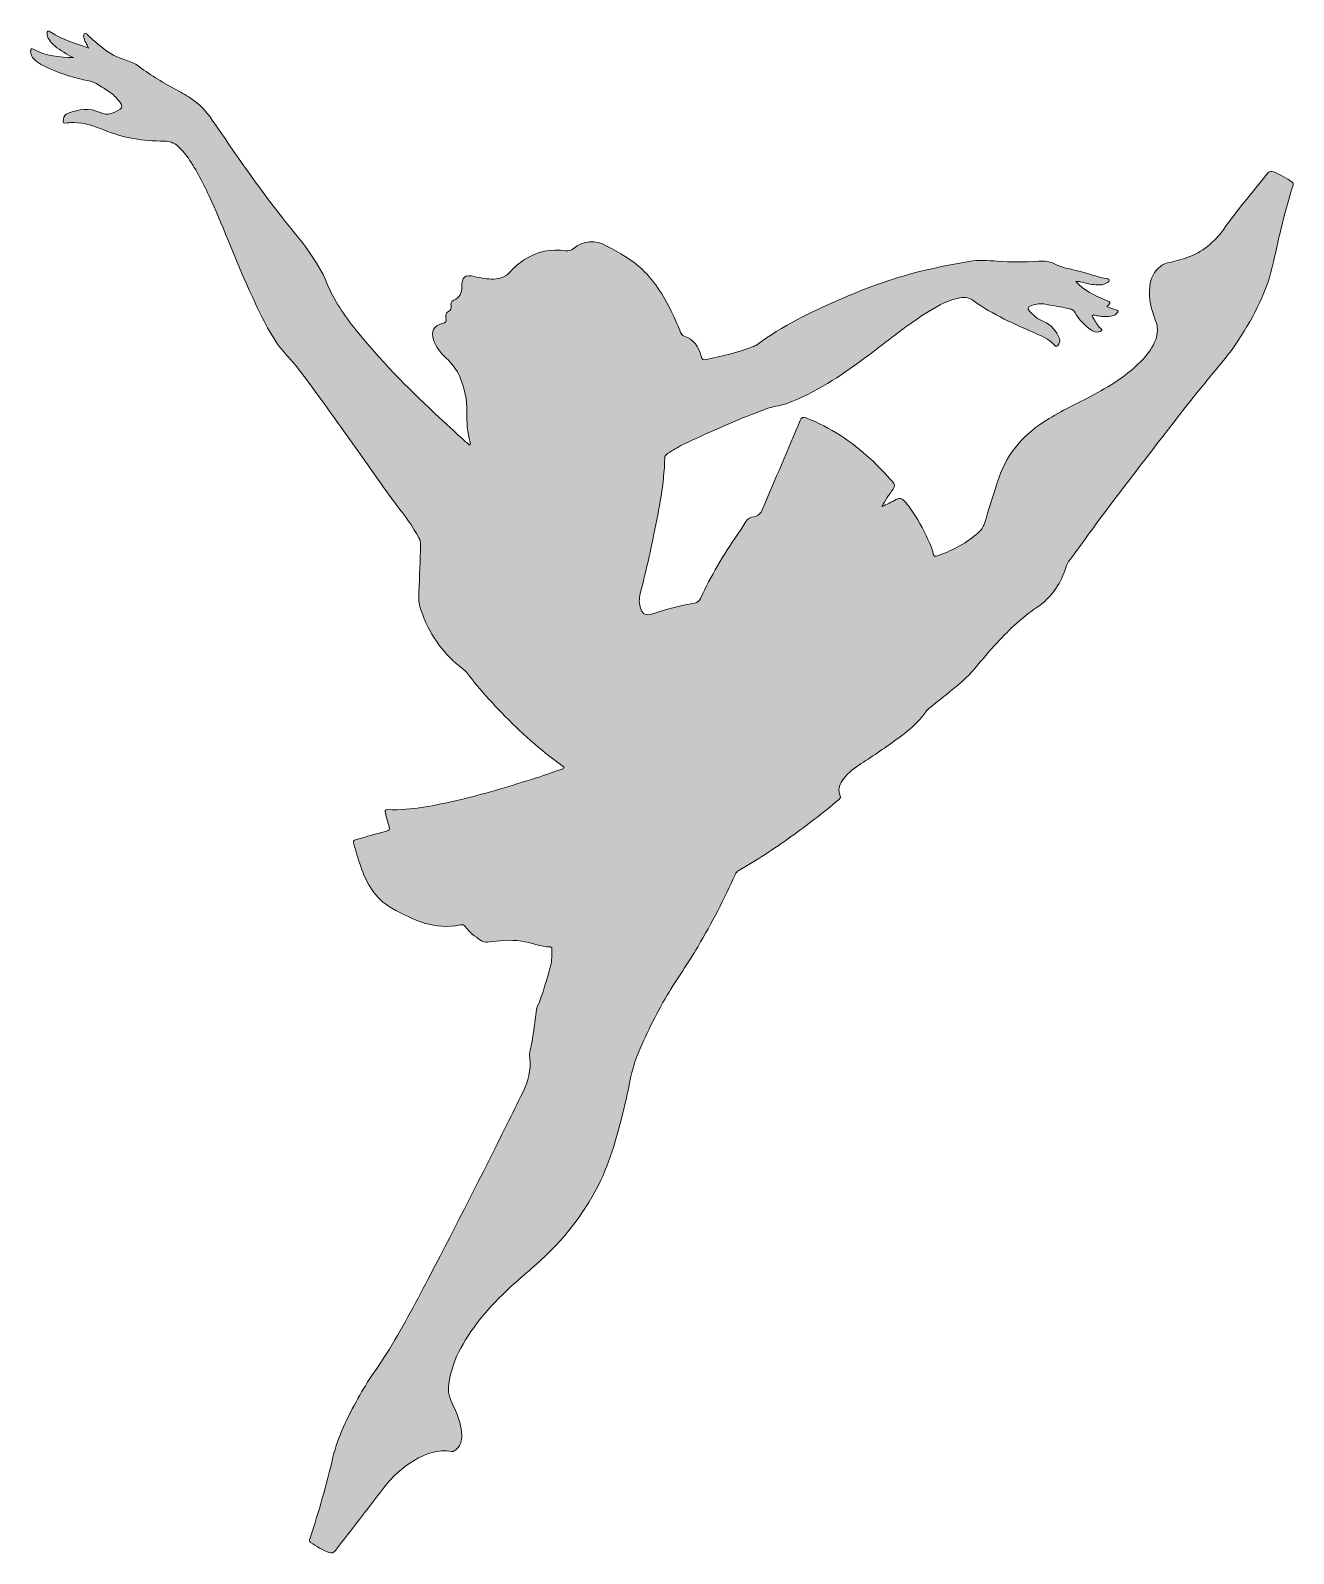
# Model space of a CAD drawing. Header units: inches. Extents: x 14.4 to 66.1, y -71.1 to -8.8.
import ezdxf

# ---------------------------------------------------------------- set-up
doc = ezdxf.new("R2010")
doc.units = ezdxf.units.IN
doc.header["$MEASUREMENT"] = 0
doc.layers.add('Layer 1', color=7, linetype='Continuous')

msp = doc.modelspace()

# ---------------------------------------------------------------- hatches: boundary and pattern name
at = {"layer": 'Layer 1'}
h = msp.add_hatch(color=7, dxfattribs=at)
edge = h.paths.add_edge_path()
edge.add_spline(control_points=[(16.185, -9.957), (15.918, -9.814), (15.652, -9.675), (15.423, -9.479), (15.278, -9.354), (15.152, -9.216), (15.112, -9.021), (15.102, -8.973), (15.087, -8.913), (15.135, -8.879), (15.183, -8.845), (15.218, -8.898), (15.254, -8.92), (15.727, -9.205), (16.245, -9.379), (16.799, -9.562), (16.741, -9.445), (16.698, -9.361), (16.658, -9.277), (16.627, -9.212), (16.599, -9.147), (16.602, -9.073), (16.604, -9.031), (16.61, -8.987), (16.649, -8.966), (16.696, -8.941), (16.724, -8.984), (16.751, -9.011), (16.965, -9.221), (17.198, -9.409), (17.43, -9.6), (17.759, -9.871), (18.158, -9.996), (18.546, -10.145), (18.631, -10.178), (18.717, -10.206), (18.791, -10.263), (19.273, -10.63), (19.788, -10.944), (20.322, -11.23), (20.546, -11.35), (20.765, -11.479), (20.979, -11.615), (21.34, -11.845), (21.621, -12.155), (21.863, -12.507), (22.791, -13.861), (23.715, -15.217), (24.73, -16.509), (25.081, -16.956), (25.465, -17.378), (25.789, -17.847), (26.082, -18.27), (26.359, -18.704), (26.552, -19.181), (26.837, -19.888), (27.269, -20.5), (27.737, -21.09), (28.716, -22.322), (29.827, -23.432), (30.969, -24.51), (31.383, -24.9), (31.806, -25.281), (32.225, -25.665), (32.28, -25.715), (32.34, -25.761), (32.398, -25.808), (32.432, -25.759), (32.414, -25.725), (32.405, -25.692), (32.291, -25.282), (32.265, -24.864), (32.276, -24.44), (32.288, -23.951), (32.186, -23.481), (31.994, -23.032), (31.863, -22.729), (31.674, -22.471), (31.428, -22.247), (31.202, -22.041), (31.019, -21.793), (30.915, -21.5), (30.793, -21.156), (30.913, -20.917), (31.266, -20.828), (31.413, -20.792), (31.463, -20.738), (31.42, -20.593), (31.388, -20.484), (31.423, -20.386), (31.526, -20.333), (31.626, -20.282), (31.648, -20.204), (31.63, -20.106), (31.609, -19.999), (31.638, -19.933), (31.746, -19.878), (31.969, -19.767), (32.078, -19.579), (32.068, -19.321), (32.053, -18.947), (32.211, -18.819), (32.576, -18.906), (32.839, -18.968), (33.101, -19.016), (33.374, -19.012), (33.628, -19.009), (33.838, -18.927), (34.013, -18.743), (34.202, -18.543), (34.406, -18.359), (34.638, -18.21), (35.152, -17.88), (35.715, -17.771), (36.315, -17.852), (36.438, -17.869), (36.533, -17.847), (36.625, -17.773), (37.057, -17.42), (37.509, -17.399), (37.998, -17.664), (38.507, -17.941), (39.023, -18.203), (39.445, -18.612), (39.991, -19.14), (40.375, -19.777), (40.697, -20.455), (40.813, -20.698), (40.913, -20.948), (41.017, -21.196), (41.046, -21.265), (41.084, -21.317), (41.159, -21.344), (41.549, -21.483), (41.763, -21.778), (41.853, -22.167), (41.885, -22.304), (41.936, -22.338), (42.073, -22.307), (42.707, -22.163), (43.34, -22.015), (43.95, -21.784), (44.011, -21.761), (44.077, -21.739), (44.129, -21.701), (45.171, -20.934), (46.325, -20.369), (47.505, -19.856), (48.643, -19.362), (49.805, -18.931), (51.017, -18.651), (51.61, -18.515), (52.207, -18.392), (52.807, -18.291), (53.188, -18.228), (53.579, -18.254), (53.964, -18.282), (54.528, -18.325), (55.091, -18.313), (55.653, -18.282), (55.881, -18.269), (56.092, -18.277), (56.303, -18.387), (56.541, -18.513), (56.808, -18.573), (57.071, -18.63), (57.379, -18.697), (57.679, -18.789), (57.979, -18.884), (58.129, -18.931), (58.281, -18.973), (58.438, -18.994), (58.48, -19), (58.539, -18.987), (58.545, -19.052), (58.549, -19.103), (58.51, -19.135), (58.47, -19.159), (58.324, -19.243), (58.167, -19.266), (58, -19.25), (57.781, -19.229), (57.57, -19.175), (57.357, -19.128), (57.299, -19.115), (57.241, -19.101), (57.179, -19.113), (57.501, -19.472), (57.911, -19.678), (58.342, -19.85), (58.361, -19.858), (58.38, -19.865), (58.399, -19.873), (58.625, -19.967), (58.625, -19.969), (58.451, -20.133), (58.568, -20.201), (58.694, -20.241), (58.822, -20.269), (58.939, -20.295), (58.924, -20.341), (58.862, -20.409), (58.767, -20.511), (58.641, -20.53), (58.514, -20.538), (58.33, -20.549), (58.148, -20.539), (57.969, -20.495), (57.935, -20.486), (57.894, -20.467), (57.868, -20.496), (57.831, -20.536), (57.872, -20.572), (57.892, -20.603), (57.987, -20.752), (58.046, -20.924), (58.201, -21.032), (58.273, -21.082), (58.235, -21.128), (58.172, -21.153), (58.022, -21.212), (57.888, -21.163), (57.773, -21.073), (57.527, -20.882), (57.301, -20.669), (57.149, -20.393), (57.095, -20.295), (57.02, -20.251), (56.913, -20.226), (56.566, -20.142), (56.216, -20.087), (55.865, -20.031), (55.675, -20), (55.491, -20.051), (55.315, -20.12), (55.223, -20.157), (55.195, -20.222), (55.271, -20.31), (55.437, -20.5), (55.623, -20.656), (55.863, -20.75), (56.185, -20.877), (56.376, -21.137), (56.506, -21.446), (56.551, -21.554), (56.495, -21.644), (56.437, -21.729), (56.399, -21.783), (56.359, -21.787), (56.316, -21.731), (56.131, -21.492), (55.866, -21.384), (55.598, -21.265), (54.694, -20.865), (53.782, -20.476), (52.978, -19.884), (52.777, -19.736), (52.555, -19.75), (52.336, -19.801), (51.838, -19.917), (51.407, -20.18), (50.983, -20.452), (50.178, -20.969), (49.437, -21.573), (48.673, -22.147), (47.721, -22.861), (46.741, -23.533), (45.636, -23.999), (45.369, -24.112), (45.091, -24.183), (44.805, -24.239), (44.578, -24.284), (44.362, -24.385), (44.143, -24.467), (43.112, -24.857), (42.107, -25.309), (41.112, -25.784), (40.891, -25.89), (40.685, -26.02), (40.48, -26.151), (40.412, -26.194), (40.368, -26.246), (40.367, -26.335), (40.346, -27.387), (40.132, -28.412), (39.926, -29.437), (39.762, -30.253), (39.573, -31.065), (39.366, -31.872), (39.312, -32.085), (39.31, -32.294), (39.387, -32.501), (39.469, -32.722), (39.606, -32.788), (39.828, -32.714), (40.402, -32.521), (40.987, -32.372), (41.582, -32.262), (41.703, -32.239), (41.775, -32.188), (41.829, -32.072), (42.252, -31.157), (42.769, -30.295), (43.336, -29.462), (43.456, -29.286), (43.581, -29.113), (43.688, -28.928), (43.764, -28.795), (43.885, -28.754), (44.015, -28.734), (44.202, -28.704), (44.294, -28.597), (44.366, -28.427), (44.876, -27.214), (45.397, -26.006), (45.909, -24.795), (45.962, -24.669), (46.018, -24.644), (46.149, -24.693), (47.142, -25.071), (48.003, -25.651), (48.78, -26.368), (49.098, -26.662), (49.393, -26.975), (49.682, -27.296), (49.78, -27.404), (49.799, -27.484), (49.704, -27.608), (49.535, -27.829), (49.385, -28.065), (49.246, -28.319), (49.443, -28.224), (49.645, -28.136), (49.836, -28.03), (49.966, -27.958), (50.056, -27.975), (50.156, -28.081), (50.335, -28.271), (50.482, -28.483), (50.619, -28.704), (50.874, -29.115), (51.095, -29.543), (51.27, -29.994), (51.292, -30.051), (51.31, -30.11), (51.325, -30.169), (51.38, -30.384), (51.379, -30.384), (51.589, -30.307), (52.171, -30.094), (52.713, -29.812), (53.178, -29.394), (53.298, -29.286), (53.392, -29.173), (53.44, -29.013), (53.613, -28.445), (53.802, -27.881), (53.974, -27.312), (54.295, -26.253), (54.949, -25.456), (55.866, -24.854), (56.467, -24.459), (57.118, -24.16), (57.753, -23.829), (58.549, -23.414), (59.309, -22.947), (59.929, -22.284), (60.151, -22.048), (60.335, -21.788), (60.445, -21.482), (60.536, -21.23), (60.543, -20.981), (60.443, -20.724), (60.267, -20.272), (60.137, -19.808), (60.201, -19.313), (60.245, -18.978), (60.38, -18.691), (60.654, -18.48), (60.736, -18.416), (60.825, -18.376), (60.928, -18.355), (61.197, -18.3), (61.461, -18.226), (61.72, -18.135), (62.35, -17.913), (62.841, -17.52), (63.226, -16.973), (63.78, -16.188), (64.407, -15.458), (65.004, -14.707), (65.083, -14.607), (65.158, -14.581), (65.277, -14.629), (65.543, -14.737), (65.784, -14.886), (66.021, -15.044), (66.071, -15.077), (66.082, -15.117), (66.063, -15.174), (65.728, -16.199), (65.496, -17.25), (65.266, -18.302), (65.009, -19.474), (64.481, -20.529), (63.822, -21.524), (63.383, -22.187), (62.853, -22.777), (62.354, -23.393), (61.102, -24.941), (59.903, -26.532), (58.692, -28.113), (58.073, -28.92), (57.492, -29.754), (56.883, -30.566), (56.807, -30.667), (56.787, -30.789), (56.745, -30.903), (56.515, -31.527), (56.162, -32.059), (55.597, -32.434), (54.936, -32.873), (54.378, -33.429), (53.843, -34.008), (53.526, -34.352), (53.239, -34.722), (52.93, -35.072), (52.618, -35.426), (52.232, -35.707), (51.871, -36.011), (51.645, -36.201), (51.412, -36.381), (51.184, -36.567), (51.133, -36.608), (51.08, -36.652), (51.044, -36.706), (50.727, -37.187), (50.274, -37.525), (49.82, -37.86), (49.329, -38.222), (48.822, -38.56), (48.309, -38.891), (48.043, -39.062), (47.799, -39.26), (47.624, -39.532), (47.5, -39.727), (47.447, -39.932), (47.538, -40.154), (47.577, -40.249), (47.51, -40.282), (47.458, -40.326), (46.831, -40.852), (46.18, -41.348), (45.516, -41.826), (44.831, -42.319), (44.13, -42.787), (43.393, -43.199), (43.327, -43.236), (43.284, -43.286), (43.254, -43.354), (42.8, -44.365), (42.292, -45.348), (41.73, -46.304), (41.332, -46.984), (40.869, -47.623), (40.47, -48.302), (39.995, -49.108), (39.574, -49.942), (39.228, -50.813), (39.003, -51.379), (38.921, -51.98), (38.785, -52.568), (38.541, -53.624), (38.28, -54.673), (37.842, -55.669), (37.298, -56.904), (36.509, -57.965), (35.548, -58.907), (35.011, -59.434), (34.412, -59.891), (33.87, -60.414), (33.101, -61.155), (32.413, -61.959), (31.932, -62.921), (31.715, -63.354), (31.579, -63.814), (31.523, -64.301), (31.487, -64.628), (31.621, -64.895), (31.752, -65.169), (31.904, -65.487), (32.025, -65.815), (32.06, -66.168), (32.086, -66.429), (32.047, -66.676), (31.849, -66.872), (31.795, -66.926), (31.733, -66.972), (31.648, -66.959), (31.089, -66.869), (30.592, -67.048), (30.125, -67.327), (29.631, -67.622), (29.207, -67.998), (28.863, -68.461), (28.224, -69.322), (27.559, -70.162), (26.902, -71.01), (26.823, -71.112), (26.747, -71.137), (26.63, -71.095), (26.358, -70.998), (26.122, -70.839), (25.886, -70.681), (25.83, -70.643), (25.824, -70.597), (25.846, -70.536), (26.229, -69.442), (26.52, -68.321), (26.798, -67.197), (27.01, -66.339), (27.4, -65.559), (27.819, -64.79), (28.202, -64.088), (28.688, -63.453), (29.106, -62.774), (29.713, -61.786), (30.243, -60.756), (30.782, -59.731), (31.846, -57.707), (32.875, -55.666), (33.898, -53.622), (34.125, -53.167), (34.349, -52.711), (34.571, -52.255), (34.784, -51.818), (34.91, -51.366), (34.844, -50.871), (34.814, -50.648), (34.904, -50.43), (34.94, -50.21), (35.007, -49.799), (35.06, -49.386), (35.111, -48.973), (35.118, -48.908), (35.131, -48.841), (35.156, -48.782), (35.388, -48.238), (35.542, -47.668), (35.697, -47.1), (35.758, -46.879), (35.746, -46.647), (35.756, -46.419), (35.758, -46.374), (35.752, -46.33), (35.698, -46.33), (35.284, -46.332), (34.908, -46.145), (34.506, -46.088), (34.044, -46.024), (33.584, -46.069), (33.125, -46.126), (33.015, -46.14), (32.927, -46.115), (32.839, -46.056), (32.603, -45.896), (32.371, -45.731), (32.207, -45.491), (32.159, -45.421), (32.089, -45.411), (32.018, -45.426), (30.97, -45.64), (30.086, -45.24), (29.204, -44.739), (28.499, -44.338), (28.163, -43.711), (27.918, -42.995), (27.82, -42.707), (27.741, -42.413), (27.648, -42.122), (27.613, -42.011), (27.639, -41.956), (27.756, -41.927), (28.169, -41.82), (28.58, -41.702), (28.993, -41.596), (29.103, -41.569), (29.132, -41.524), (29.098, -41.417), (29.041, -41.233), (28.996, -41.044), (28.941, -40.86), (28.911, -40.756), (28.93, -40.707), (29.049, -40.711), (30.03, -40.748), (30.978, -40.542), (31.923, -40.322), (32.933, -40.088), (33.924, -39.786), (34.913, -39.477), (35.325, -39.348), (35.731, -39.203), (36.14, -39.065), (36.177, -39.052), (36.232, -39.051), (36.241, -39.008), (36.251, -38.952), (36.19, -38.938), (36.156, -38.913), (35.274, -38.263), (34.457, -37.539), (33.698, -36.751), (33.204, -36.239), (32.729, -35.709), (32.3, -35.141), (32.175, -34.975), (31.994, -34.876), (31.842, -34.741), (31.125, -34.104), (30.624, -33.331), (30.357, -32.408), (30.3, -32.209), (30.302, -32.01), (30.312, -31.804), (30.344, -31.16), (30.359, -30.515), (30.383, -29.871), (30.387, -29.77), (30.361, -29.683), (30.314, -29.595), (30.06, -29.123), (29.743, -28.695), (29.416, -28.273), (28.926, -27.643), (28.485, -26.978), (28.021, -26.329), (27.112, -25.056), (26.224, -23.767), (25.261, -22.533), (25.03, -22.237), (24.747, -21.986), (24.534, -21.672), (24.065, -20.978), (23.723, -20.219), (23.375, -19.461), (22.822, -18.256), (22.375, -17.006), (21.821, -15.801), (21.56, -15.232), (21.286, -14.671), (20.938, -14.15), (20.799, -13.942), (20.645, -13.747), (20.459, -13.579), (20.297, -13.433), (20.116, -13.367), (19.891, -13.369), (19.041, -13.375), (18.218, -13.243), (17.422, -12.915), (17.038, -12.757), (16.635, -12.61), (16.204, -12.609), (16.113, -12.609), (16.021, -12.612), (15.931, -12.625), (15.763, -12.65), (15.745, -12.634), (15.773, -12.468), (15.792, -12.351), (15.858, -12.274), (15.965, -12.233), (16.4, -12.067), (16.835, -11.995), (17.28, -12.205), (17.58, -12.347), (17.85, -12.215), (18.101, -12.07), (18.215, -12.005), (18.16, -11.871), (18.093, -11.786), (17.98, -11.643), (17.863, -11.501), (17.71, -11.396), (17.551, -11.287), (17.386, -11.186), (17.228, -11.076), (17.1, -10.986), (16.959, -10.94), (16.808, -10.907), (16.256, -10.786), (15.714, -10.632), (15.197, -10.403), (14.973, -10.304), (14.758, -10.19), (14.577, -10.021), (14.478, -9.929), (14.428, -9.817), (14.434, -9.682), (14.437, -9.601), (14.472, -9.565), (14.55, -9.61), (15.057, -9.901), (15.619, -9.939), (16.185, -9.957)], knot_values=[0, 0, 0, 0, 1, 1, 1, 2, 2, 2, 3, 3, 3, 4, 4, 4, 5, 5, 5, 6, 6, 6, 7, 7, 7, 8, 8, 8, 9, 9, 9, 10, 10, 10, 11, 11, 11, 12, 12, 12, 13, 13, 13, 14, 14, 14, 15, 15, 15, 16, 16, 16, 17, 17, 17, 18, 18, 18, 19, 19, 19, 20, 20, 20, 21, 21, 21, 22, 22, 22, 23, 23, 23, 24, 24, 24, 25, 25, 25, 26, 26, 26, 27, 27, 27, 28, 28, 28, 29, 29, 29, 30, 30, 30, 31, 31, 31, 32, 32, 32, 33, 33, 33, 34, 34, 34, 35, 35, 35, 36, 36, 36, 37, 37, 37, 38, 38, 38, 39, 39, 39, 40, 40, 40, 41, 41, 41, 42, 42, 42, 43, 43, 43, 44, 44, 44, 45, 45, 45, 46, 46, 46, 47, 47, 47, 48, 48, 48, 49, 49, 49, 50, 50, 50, 51, 51, 51, 52, 52, 52, 53, 53, 53, 54, 54, 54, 55, 55, 55, 56, 56, 56, 57, 57, 57, 58, 58, 58, 59, 59, 59, 60, 60, 60, 61, 61, 61, 62, 62, 62, 63, 63, 63, 64, 64, 64, 65, 65, 65, 66, 66, 66, 67, 67, 67, 68, 68, 68, 69, 69, 69, 70, 70, 70, 71, 71, 71, 72, 72, 72, 73, 73, 73, 74, 74, 74, 75, 75, 75, 76, 76, 76, 77, 77, 77, 78, 78, 78, 79, 79, 79, 80, 80, 80, 81, 81, 81, 82, 82, 82, 83, 83, 83, 84, 84, 84, 85, 85, 85, 86, 86, 86, 87, 87, 87, 88, 88, 88, 89, 89, 89, 90, 90, 90, 91, 91, 91, 92, 92, 92, 93, 93, 93, 94, 94, 94, 95, 95, 95, 96, 96, 96, 97, 97, 97, 98, 98, 98, 99, 99, 99, 100, 100, 100, 101, 101, 101, 102, 102, 102, 103, 103, 103, 104, 104, 104, 105, 105, 105, 106, 106, 106, 107, 107, 107, 108, 108, 108, 109, 109, 109, 110, 110, 110, 111, 111, 111, 112, 112, 112, 113, 113, 113, 114, 114, 114, 115, 115, 115, 116, 116, 116, 117, 117, 117, 118, 118, 118, 119, 119, 119, 120, 120, 120, 121, 121, 121, 122, 122, 122, 123, 123, 123, 124, 124, 124, 125, 125, 125, 126, 126, 126, 127, 127, 127, 128, 128, 128, 129, 129, 129, 130, 130, 130, 131, 131, 131, 132, 132, 132, 133, 133, 133, 134, 134, 134, 135, 135, 135, 136, 136, 136, 137, 137, 137, 138, 138, 138, 139, 139, 139, 140, 140, 140, 141, 141, 141, 142, 142, 142, 143, 143, 143, 144, 144, 144, 145, 145, 145, 146, 146, 146, 147, 147, 147, 148, 148, 148, 149, 149, 149, 150, 150, 150, 151, 151, 151, 152, 152, 152, 153, 153, 153, 154, 154, 154, 155, 155, 155, 156, 156, 156, 157, 157, 157, 158, 158, 158, 159, 159, 159, 160, 160, 160, 161, 161, 161, 162, 162, 162, 163, 163, 163, 164, 164, 164, 165, 165, 165, 166, 166, 166, 167, 167, 167, 168, 168, 168, 169, 169, 169, 170, 170, 170, 171, 171, 171, 172, 172, 172, 173, 173, 173, 174, 174, 174, 175, 175, 175, 176, 176, 176, 177, 177, 177, 178, 178, 178, 179, 179, 179, 180, 180, 180, 181, 181, 181, 182, 182, 182, 183, 183, 183, 184, 184, 184, 185, 185, 185, 186, 186, 186, 187, 187, 187, 188, 188, 188, 189, 189, 189, 190, 190, 190, 191, 191, 191, 192, 192, 192, 193, 193, 193, 194, 194, 194, 195, 195, 195, 196, 196, 196, 197, 197, 197, 198, 198, 198, 199, 199, 199, 200, 200, 200, 201, 201, 201, 202, 202, 202, 203, 203, 203, 204, 204, 204, 205, 205, 205, 206, 206, 206, 207, 207, 207, 208, 208, 208, 209, 209, 209, 210, 210, 210, 211, 211, 211, 212, 212, 212, 213, 213, 213, 214, 214, 214, 215, 215, 215, 216, 216, 216, 217, 217, 217, 218, 218, 218, 219, 219, 219, 220, 220, 220, 221, 221, 221, 222, 222, 222, 223, 223, 223, 224, 224, 224, 225, 225, 225, 226, 226, 226, 227, 227, 227, 228, 228, 228, 229, 229, 229, 230, 230, 230, 231, 231, 231, 232, 232, 232, 233, 233, 233, 234, 234, 234, 235, 235, 235, 235], degree=3, periodic=1)

# ---------------------------------------------------------------- linework, layer by layer
at = {"layer": 'Layer 1', "lineweight": 0}
msp.add_open_spline([(16.185, -9.957), (15.918, -9.814), (15.652, -9.675), (15.423, -9.479), (15.278, -9.354), (15.152, -9.216), (15.112, -9.021), (15.102, -8.973), (15.087, -8.913), (15.135, -8.879), (15.183, -8.845), (15.218, -8.898), (15.254, -8.92), (15.727, -9.205), (16.245, -9.379), (16.799, -9.562), (16.741, -9.445), (16.698, -9.361), (16.658, -9.277), (16.627, -9.212), (16.599, -9.147), (16.602, -9.073), (16.604, -9.031), (16.61, -8.987), (16.649, -8.966), (16.696, -8.941), (16.724, -8.984), (16.751, -9.011), (16.965, -9.221), (17.198, -9.409), (17.43, -9.6), (17.759, -9.871), (18.158, -9.996), (18.546, -10.145), (18.631, -10.178), (18.717, -10.206), (18.791, -10.263), (19.273, -10.63), (19.788, -10.944), (20.322, -11.23), (20.546, -11.35), (20.765, -11.479), (20.979, -11.615), (21.34, -11.845), (21.621, -12.155), (21.863, -12.507), (22.791, -13.861), (23.715, -15.217), (24.73, -16.509), (25.081, -16.956), (25.465, -17.378), (25.789, -17.847), (26.082, -18.27), (26.359, -18.704), (26.552, -19.181), (26.837, -19.888), (27.269, -20.5), (27.737, -21.09), (28.716, -22.322), (29.827, -23.432), (30.969, -24.51), (31.383, -24.9), (31.806, -25.281), (32.225, -25.665), (32.28, -25.715), (32.34, -25.761), (32.398, -25.808), (32.432, -25.759), (32.414, -25.725), (32.405, -25.692), (32.291, -25.282), (32.265, -24.864), (32.276, -24.44), (32.288, -23.951), (32.186, -23.481), (31.994, -23.032), (31.863, -22.729), (31.674, -22.471), (31.428, -22.247), (31.202, -22.041), (31.019, -21.793), (30.915, -21.5), (30.793, -21.156), (30.913, -20.917), (31.266, -20.828), (31.413, -20.792), (31.463, -20.738), (31.42, -20.593), (31.388, -20.484), (31.423, -20.386), (31.526, -20.333), (31.626, -20.282), (31.648, -20.204), (31.63, -20.106), (31.609, -19.999), (31.638, -19.933), (31.746, -19.878), (31.969, -19.767), (32.078, -19.579), (32.068, -19.321), (32.053, -18.947), (32.211, -18.819), (32.576, -18.906), (32.839, -18.968), (33.101, -19.016), (33.374, -19.012), (33.628, -19.009), (33.838, -18.927), (34.013, -18.743), (34.202, -18.543), (34.406, -18.359), (34.638, -18.21), (35.152, -17.88), (35.715, -17.771), (36.315, -17.852), (36.438, -17.869), (36.533, -17.847), (36.625, -17.773), (37.057, -17.42), (37.509, -17.399), (37.998, -17.664), (38.507, -17.941), (39.023, -18.203), (39.445, -18.612), (39.991, -19.14), (40.375, -19.777), (40.697, -20.455), (40.813, -20.698), (40.913, -20.948), (41.017, -21.196), (41.046, -21.265), (41.084, -21.317), (41.159, -21.344), (41.549, -21.483), (41.763, -21.778), (41.853, -22.167), (41.885, -22.304), (41.936, -22.338), (42.073, -22.307), (42.707, -22.163), (43.34, -22.015), (43.95, -21.784), (44.011, -21.761), (44.077, -21.739), (44.129, -21.701), (45.171, -20.934), (46.325, -20.369), (47.505, -19.856), (48.643, -19.362), (49.805, -18.931), (51.017, -18.651), (51.61, -18.515), (52.207, -18.392), (52.807, -18.291), (53.188, -18.228), (53.579, -18.254), (53.964, -18.282), (54.528, -18.325), (55.091, -18.313), (55.653, -18.282), (55.881, -18.269), (56.092, -18.277), (56.303, -18.387), (56.541, -18.513), (56.808, -18.573), (57.071, -18.63), (57.379, -18.697), (57.679, -18.789), (57.979, -18.884), (58.129, -18.931), (58.281, -18.973), (58.438, -18.994), (58.48, -19), (58.539, -18.987), (58.545, -19.052), (58.549, -19.103), (58.51, -19.135), (58.47, -19.159), (58.324, -19.243), (58.167, -19.266), (58, -19.25), (57.781, -19.229), (57.57, -19.175), (57.357, -19.128), (57.299, -19.115), (57.241, -19.101), (57.179, -19.113), (57.501, -19.472), (57.911, -19.678), (58.342, -19.85), (58.361, -19.858), (58.38, -19.865), (58.399, -19.873), (58.625, -19.967), (58.625, -19.969), (58.451, -20.133), (58.568, -20.201), (58.694, -20.241), (58.822, -20.269), (58.939, -20.295), (58.924, -20.341), (58.862, -20.409), (58.767, -20.511), (58.641, -20.53), (58.514, -20.538), (58.33, -20.549), (58.148, -20.539), (57.969, -20.495), (57.935, -20.486), (57.894, -20.467), (57.868, -20.496), (57.831, -20.536), (57.872, -20.572), (57.892, -20.603), (57.987, -20.752), (58.046, -20.924), (58.201, -21.032), (58.273, -21.082), (58.235, -21.128), (58.172, -21.153), (58.022, -21.212), (57.888, -21.163), (57.773, -21.073), (57.527, -20.882), (57.301, -20.669), (57.149, -20.393), (57.095, -20.295), (57.02, -20.251), (56.913, -20.226), (56.566, -20.142), (56.216, -20.087), (55.865, -20.031), (55.675, -20), (55.491, -20.051), (55.315, -20.12), (55.223, -20.157), (55.195, -20.222), (55.271, -20.31), (55.437, -20.5), (55.623, -20.656), (55.863, -20.75), (56.185, -20.877), (56.376, -21.137), (56.506, -21.446), (56.551, -21.554), (56.495, -21.644), (56.437, -21.729), (56.399, -21.783), (56.359, -21.787), (56.316, -21.731), (56.131, -21.492), (55.866, -21.384), (55.598, -21.265), (54.694, -20.865), (53.782, -20.476), (52.978, -19.884), (52.777, -19.736), (52.555, -19.75), (52.336, -19.801), (51.838, -19.917), (51.407, -20.18), (50.983, -20.452), (50.178, -20.969), (49.437, -21.573), (48.673, -22.147), (47.721, -22.861), (46.741, -23.533), (45.636, -23.999), (45.369, -24.112), (45.091, -24.183), (44.805, -24.239), (44.578, -24.284), (44.362, -24.385), (44.143, -24.467), (43.112, -24.857), (42.107, -25.309), (41.112, -25.784), (40.891, -25.89), (40.685, -26.02), (40.48, -26.151), (40.412, -26.194), (40.368, -26.246), (40.367, -26.335), (40.346, -27.387), (40.132, -28.412), (39.926, -29.437), (39.762, -30.253), (39.573, -31.065), (39.366, -31.872), (39.312, -32.085), (39.31, -32.294), (39.387, -32.501), (39.469, -32.722), (39.606, -32.788), (39.828, -32.714), (40.402, -32.521), (40.987, -32.372), (41.582, -32.262), (41.703, -32.239), (41.775, -32.188), (41.829, -32.072), (42.252, -31.157), (42.769, -30.295), (43.336, -29.462), (43.456, -29.286), (43.581, -29.113), (43.688, -28.928), (43.764, -28.795), (43.885, -28.754), (44.015, -28.734), (44.202, -28.704), (44.294, -28.597), (44.366, -28.427), (44.876, -27.214), (45.397, -26.006), (45.909, -24.795), (45.962, -24.669), (46.018, -24.644), (46.149, -24.693), (47.142, -25.071), (48.003, -25.651), (48.78, -26.368), (49.098, -26.662), (49.393, -26.975), (49.682, -27.296), (49.78, -27.404), (49.799, -27.484), (49.704, -27.608), (49.535, -27.829), (49.385, -28.065), (49.246, -28.319), (49.443, -28.224), (49.645, -28.136), (49.836, -28.03), (49.966, -27.958), (50.056, -27.975), (50.156, -28.081), (50.335, -28.271), (50.482, -28.483), (50.619, -28.704), (50.874, -29.115), (51.095, -29.543), (51.27, -29.994), (51.292, -30.051), (51.31, -30.11), (51.325, -30.169), (51.38, -30.384), (51.379, -30.384), (51.589, -30.307), (52.171, -30.094), (52.713, -29.812), (53.178, -29.394), (53.298, -29.286), (53.392, -29.173), (53.44, -29.013), (53.613, -28.445), (53.802, -27.881), (53.974, -27.312), (54.295, -26.253), (54.949, -25.456), (55.866, -24.854), (56.467, -24.459), (57.118, -24.16), (57.753, -23.829), (58.549, -23.414), (59.309, -22.947), (59.929, -22.284), (60.151, -22.048), (60.335, -21.788), (60.445, -21.482), (60.536, -21.23), (60.543, -20.981), (60.443, -20.724), (60.267, -20.272), (60.137, -19.808), (60.201, -19.313), (60.245, -18.978), (60.38, -18.691), (60.654, -18.48), (60.736, -18.416), (60.825, -18.376), (60.928, -18.355), (61.197, -18.3), (61.461, -18.226), (61.72, -18.135), (62.35, -17.913), (62.841, -17.52), (63.226, -16.973), (63.78, -16.188), (64.407, -15.458), (65.004, -14.707), (65.083, -14.607), (65.158, -14.581), (65.277, -14.629), (65.543, -14.737), (65.784, -14.886), (66.021, -15.044), (66.071, -15.077), (66.082, -15.117), (66.063, -15.174), (65.728, -16.199), (65.496, -17.25), (65.266, -18.302), (65.009, -19.474), (64.481, -20.529), (63.822, -21.524), (63.383, -22.187), (62.853, -22.777), (62.354, -23.393), (61.102, -24.941), (59.903, -26.532), (58.692, -28.113), (58.073, -28.92), (57.492, -29.754), (56.883, -30.566), (56.807, -30.667), (56.787, -30.789), (56.745, -30.903), (56.515, -31.527), (56.162, -32.059), (55.597, -32.434), (54.936, -32.873), (54.378, -33.429), (53.843, -34.008), (53.526, -34.352), (53.239, -34.722), (52.93, -35.072), (52.618, -35.426), (52.232, -35.707), (51.871, -36.011), (51.645, -36.201), (51.412, -36.381), (51.184, -36.567), (51.133, -36.608), (51.08, -36.652), (51.044, -36.706), (50.727, -37.187), (50.274, -37.525), (49.82, -37.86), (49.329, -38.222), (48.822, -38.56), (48.309, -38.891), (48.043, -39.062), (47.799, -39.26), (47.624, -39.532), (47.5, -39.727), (47.447, -39.932), (47.538, -40.154), (47.577, -40.249), (47.51, -40.282), (47.458, -40.326), (46.831, -40.852), (46.18, -41.348), (45.516, -41.826), (44.831, -42.319), (44.13, -42.787), (43.393, -43.199), (43.327, -43.236), (43.284, -43.286), (43.254, -43.354), (42.8, -44.365), (42.292, -45.348), (41.73, -46.304), (41.332, -46.984), (40.869, -47.623), (40.47, -48.302), (39.995, -49.108), (39.574, -49.942), (39.228, -50.813), (39.003, -51.379), (38.921, -51.98), (38.785, -52.568), (38.541, -53.624), (38.28, -54.673), (37.842, -55.669), (37.298, -56.904), (36.509, -57.965), (35.548, -58.907), (35.011, -59.434), (34.412, -59.891), (33.87, -60.414), (33.101, -61.155), (32.413, -61.959), (31.932, -62.921), (31.715, -63.354), (31.579, -63.814), (31.523, -64.301), (31.487, -64.628), (31.621, -64.895), (31.752, -65.169), (31.904, -65.487), (32.025, -65.815), (32.06, -66.168), (32.086, -66.429), (32.047, -66.676), (31.849, -66.872), (31.795, -66.926), (31.733, -66.972), (31.648, -66.959), (31.089, -66.869), (30.592, -67.048), (30.125, -67.327), (29.631, -67.622), (29.207, -67.998), (28.863, -68.461), (28.224, -69.322), (27.559, -70.162), (26.902, -71.01), (26.823, -71.112), (26.747, -71.137), (26.63, -71.095), (26.358, -70.998), (26.122, -70.839), (25.886, -70.681), (25.83, -70.643), (25.824, -70.597), (25.846, -70.536), (26.229, -69.442), (26.52, -68.321), (26.798, -67.197), (27.01, -66.339), (27.4, -65.559), (27.819, -64.79), (28.202, -64.088), (28.688, -63.453), (29.106, -62.774), (29.713, -61.786), (30.243, -60.756), (30.782, -59.731), (31.846, -57.707), (32.875, -55.666), (33.898, -53.622), (34.125, -53.167), (34.349, -52.711), (34.571, -52.255), (34.784, -51.818), (34.91, -51.366), (34.844, -50.871), (34.814, -50.648), (34.904, -50.43), (34.94, -50.21), (35.007, -49.799), (35.06, -49.386), (35.111, -48.973), (35.118, -48.908), (35.131, -48.841), (35.156, -48.782), (35.388, -48.238), (35.542, -47.668), (35.697, -47.1), (35.758, -46.879), (35.746, -46.647), (35.756, -46.419), (35.758, -46.374), (35.752, -46.33), (35.698, -46.33), (35.284, -46.332), (34.908, -46.145), (34.506, -46.088), (34.044, -46.024), (33.584, -46.069), (33.125, -46.126), (33.015, -46.14), (32.927, -46.115), (32.839, -46.056), (32.603, -45.896), (32.371, -45.731), (32.207, -45.491), (32.159, -45.421), (32.089, -45.411), (32.018, -45.426), (30.97, -45.64), (30.086, -45.24), (29.204, -44.739), (28.499, -44.338), (28.163, -43.711), (27.918, -42.995), (27.82, -42.707), (27.741, -42.413), (27.648, -42.122), (27.613, -42.011), (27.639, -41.956), (27.756, -41.927), (28.169, -41.82), (28.58, -41.702), (28.993, -41.596), (29.103, -41.569), (29.132, -41.524), (29.098, -41.417), (29.041, -41.233), (28.996, -41.044), (28.941, -40.86), (28.911, -40.756), (28.93, -40.707), (29.049, -40.711), (30.03, -40.748), (30.978, -40.542), (31.923, -40.322), (32.933, -40.088), (33.924, -39.786), (34.913, -39.477), (35.325, -39.348), (35.731, -39.203), (36.14, -39.065), (36.177, -39.052), (36.232, -39.051), (36.241, -39.008), (36.251, -38.952), (36.19, -38.938), (36.156, -38.913), (35.274, -38.263), (34.457, -37.539), (33.698, -36.751), (33.204, -36.239), (32.729, -35.709), (32.3, -35.141), (32.175, -34.975), (31.994, -34.876), (31.842, -34.741), (31.125, -34.104), (30.624, -33.331), (30.357, -32.408), (30.3, -32.209), (30.302, -32.01), (30.312, -31.804), (30.344, -31.16), (30.359, -30.515), (30.383, -29.871), (30.387, -29.77), (30.361, -29.683), (30.314, -29.595), (30.06, -29.123), (29.743, -28.695), (29.416, -28.273), (28.926, -27.643), (28.485, -26.978), (28.021, -26.329), (27.112, -25.056), (26.224, -23.767), (25.261, -22.533), (25.03, -22.237), (24.747, -21.986), (24.534, -21.672), (24.065, -20.978), (23.723, -20.219), (23.375, -19.461), (22.822, -18.256), (22.375, -17.006), (21.821, -15.801), (21.56, -15.232), (21.286, -14.671), (20.938, -14.15), (20.799, -13.942), (20.645, -13.747), (20.459, -13.579), (20.297, -13.433), (20.116, -13.367), (19.891, -13.369), (19.041, -13.375), (18.218, -13.243), (17.422, -12.915), (17.038, -12.757), (16.635, -12.61), (16.204, -12.609), (16.113, -12.609), (16.021, -12.612), (15.931, -12.625), (15.763, -12.65), (15.745, -12.634), (15.773, -12.468), (15.792, -12.351), (15.858, -12.274), (15.965, -12.233), (16.4, -12.067), (16.835, -11.995), (17.28, -12.205), (17.58, -12.347), (17.85, -12.215), (18.101, -12.07), (18.215, -12.005), (18.16, -11.871), (18.093, -11.786), (17.98, -11.643), (17.863, -11.501), (17.71, -11.396), (17.551, -11.287), (17.386, -11.186), (17.228, -11.076), (17.1, -10.986), (16.959, -10.94), (16.808, -10.907), (16.256, -10.786), (15.714, -10.632), (15.197, -10.403), (14.973, -10.304), (14.758, -10.19), (14.577, -10.021), (14.478, -9.929), (14.428, -9.817), (14.434, -9.682), (14.437, -9.601), (14.472, -9.565), (14.55, -9.61), (15.057, -9.901), (15.619, -9.939), (16.185, -9.957)], degree=3, knots=[0, 0, 0, 0, 1, 1, 1, 2, 2, 2, 3, 3, 3, 4, 4, 4, 5, 5, 5, 6, 6, 6, 7, 7, 7, 8, 8, 8, 9, 9, 9, 10, 10, 10, 11, 11, 11, 12, 12, 12, 13, 13, 13, 14, 14, 14, 15, 15, 15, 16, 16, 16, 17, 17, 17, 18, 18, 18, 19, 19, 19, 20, 20, 20, 21, 21, 21, 22, 22, 22, 23, 23, 23, 24, 24, 24, 25, 25, 25, 26, 26, 26, 27, 27, 27, 28, 28, 28, 29, 29, 29, 30, 30, 30, 31, 31, 31, 32, 32, 32, 33, 33, 33, 34, 34, 34, 35, 35, 35, 36, 36, 36, 37, 37, 37, 38, 38, 38, 39, 39, 39, 40, 40, 40, 41, 41, 41, 42, 42, 42, 43, 43, 43, 44, 44, 44, 45, 45, 45, 46, 46, 46, 47, 47, 47, 48, 48, 48, 49, 49, 49, 50, 50, 50, 51, 51, 51, 52, 52, 52, 53, 53, 53, 54, 54, 54, 55, 55, 55, 56, 56, 56, 57, 57, 57, 58, 58, 58, 59, 59, 59, 60, 60, 60, 61, 61, 61, 62, 62, 62, 63, 63, 63, 64, 64, 64, 65, 65, 65, 66, 66, 66, 67, 67, 67, 68, 68, 68, 69, 69, 69, 70, 70, 70, 71, 71, 71, 72, 72, 72, 73, 73, 73, 74, 74, 74, 75, 75, 75, 76, 76, 76, 77, 77, 77, 78, 78, 78, 79, 79, 79, 80, 80, 80, 81, 81, 81, 82, 82, 82, 83, 83, 83, 84, 84, 84, 85, 85, 85, 86, 86, 86, 87, 87, 87, 88, 88, 88, 89, 89, 89, 90, 90, 90, 91, 91, 91, 92, 92, 92, 93, 93, 93, 94, 94, 94, 95, 95, 95, 96, 96, 96, 97, 97, 97, 98, 98, 98, 99, 99, 99, 100, 100, 100, 101, 101, 101, 102, 102, 102, 103, 103, 103, 104, 104, 104, 105, 105, 105, 106, 106, 106, 107, 107, 107, 108, 108, 108, 109, 109, 109, 110, 110, 110, 111, 111, 111, 112, 112, 112, 113, 113, 113, 114, 114, 114, 115, 115, 115, 116, 116, 116, 117, 117, 117, 118, 118, 118, 119, 119, 119, 120, 120, 120, 121, 121, 121, 122, 122, 122, 123, 123, 123, 124, 124, 124, 125, 125, 125, 126, 126, 126, 127, 127, 127, 128, 128, 128, 129, 129, 129, 130, 130, 130, 131, 131, 131, 132, 132, 132, 133, 133, 133, 134, 134, 134, 135, 135, 135, 136, 136, 136, 137, 137, 137, 138, 138, 138, 139, 139, 139, 140, 140, 140, 141, 141, 141, 142, 142, 142, 143, 143, 143, 144, 144, 144, 145, 145, 145, 146, 146, 146, 147, 147, 147, 148, 148, 148, 149, 149, 149, 150, 150, 150, 151, 151, 151, 152, 152, 152, 153, 153, 153, 154, 154, 154, 155, 155, 155, 156, 156, 156, 157, 157, 157, 158, 158, 158, 159, 159, 159, 160, 160, 160, 161, 161, 161, 162, 162, 162, 163, 163, 163, 164, 164, 164, 165, 165, 165, 166, 166, 166, 167, 167, 167, 168, 168, 168, 169, 169, 169, 170, 170, 170, 171, 171, 171, 172, 172, 172, 173, 173, 173, 174, 174, 174, 175, 175, 175, 176, 176, 176, 177, 177, 177, 178, 178, 178, 179, 179, 179, 180, 180, 180, 181, 181, 181, 182, 182, 182, 183, 183, 183, 184, 184, 184, 185, 185, 185, 186, 186, 186, 187, 187, 187, 188, 188, 188, 189, 189, 189, 190, 190, 190, 191, 191, 191, 192, 192, 192, 193, 193, 193, 194, 194, 194, 195, 195, 195, 196, 196, 196, 197, 197, 197, 198, 198, 198, 199, 199, 199, 200, 200, 200, 201, 201, 201, 202, 202, 202, 203, 203, 203, 204, 204, 204, 205, 205, 205, 206, 206, 206, 207, 207, 207, 208, 208, 208, 209, 209, 209, 210, 210, 210, 211, 211, 211, 212, 212, 212, 213, 213, 213, 214, 214, 214, 215, 215, 215, 216, 216, 216, 217, 217, 217, 218, 218, 218, 219, 219, 219, 220, 220, 220, 221, 221, 221, 222, 222, 222, 223, 223, 223, 224, 224, 224, 225, 225, 225, 226, 226, 226, 227, 227, 227, 228, 228, 228, 229, 229, 229, 230, 230, 230, 231, 231, 231, 232, 232, 232, 233, 233, 233, 234, 234, 234, 235, 235, 235, 235], dxfattribs=at)

doc.saveas('drawing.dxf')
